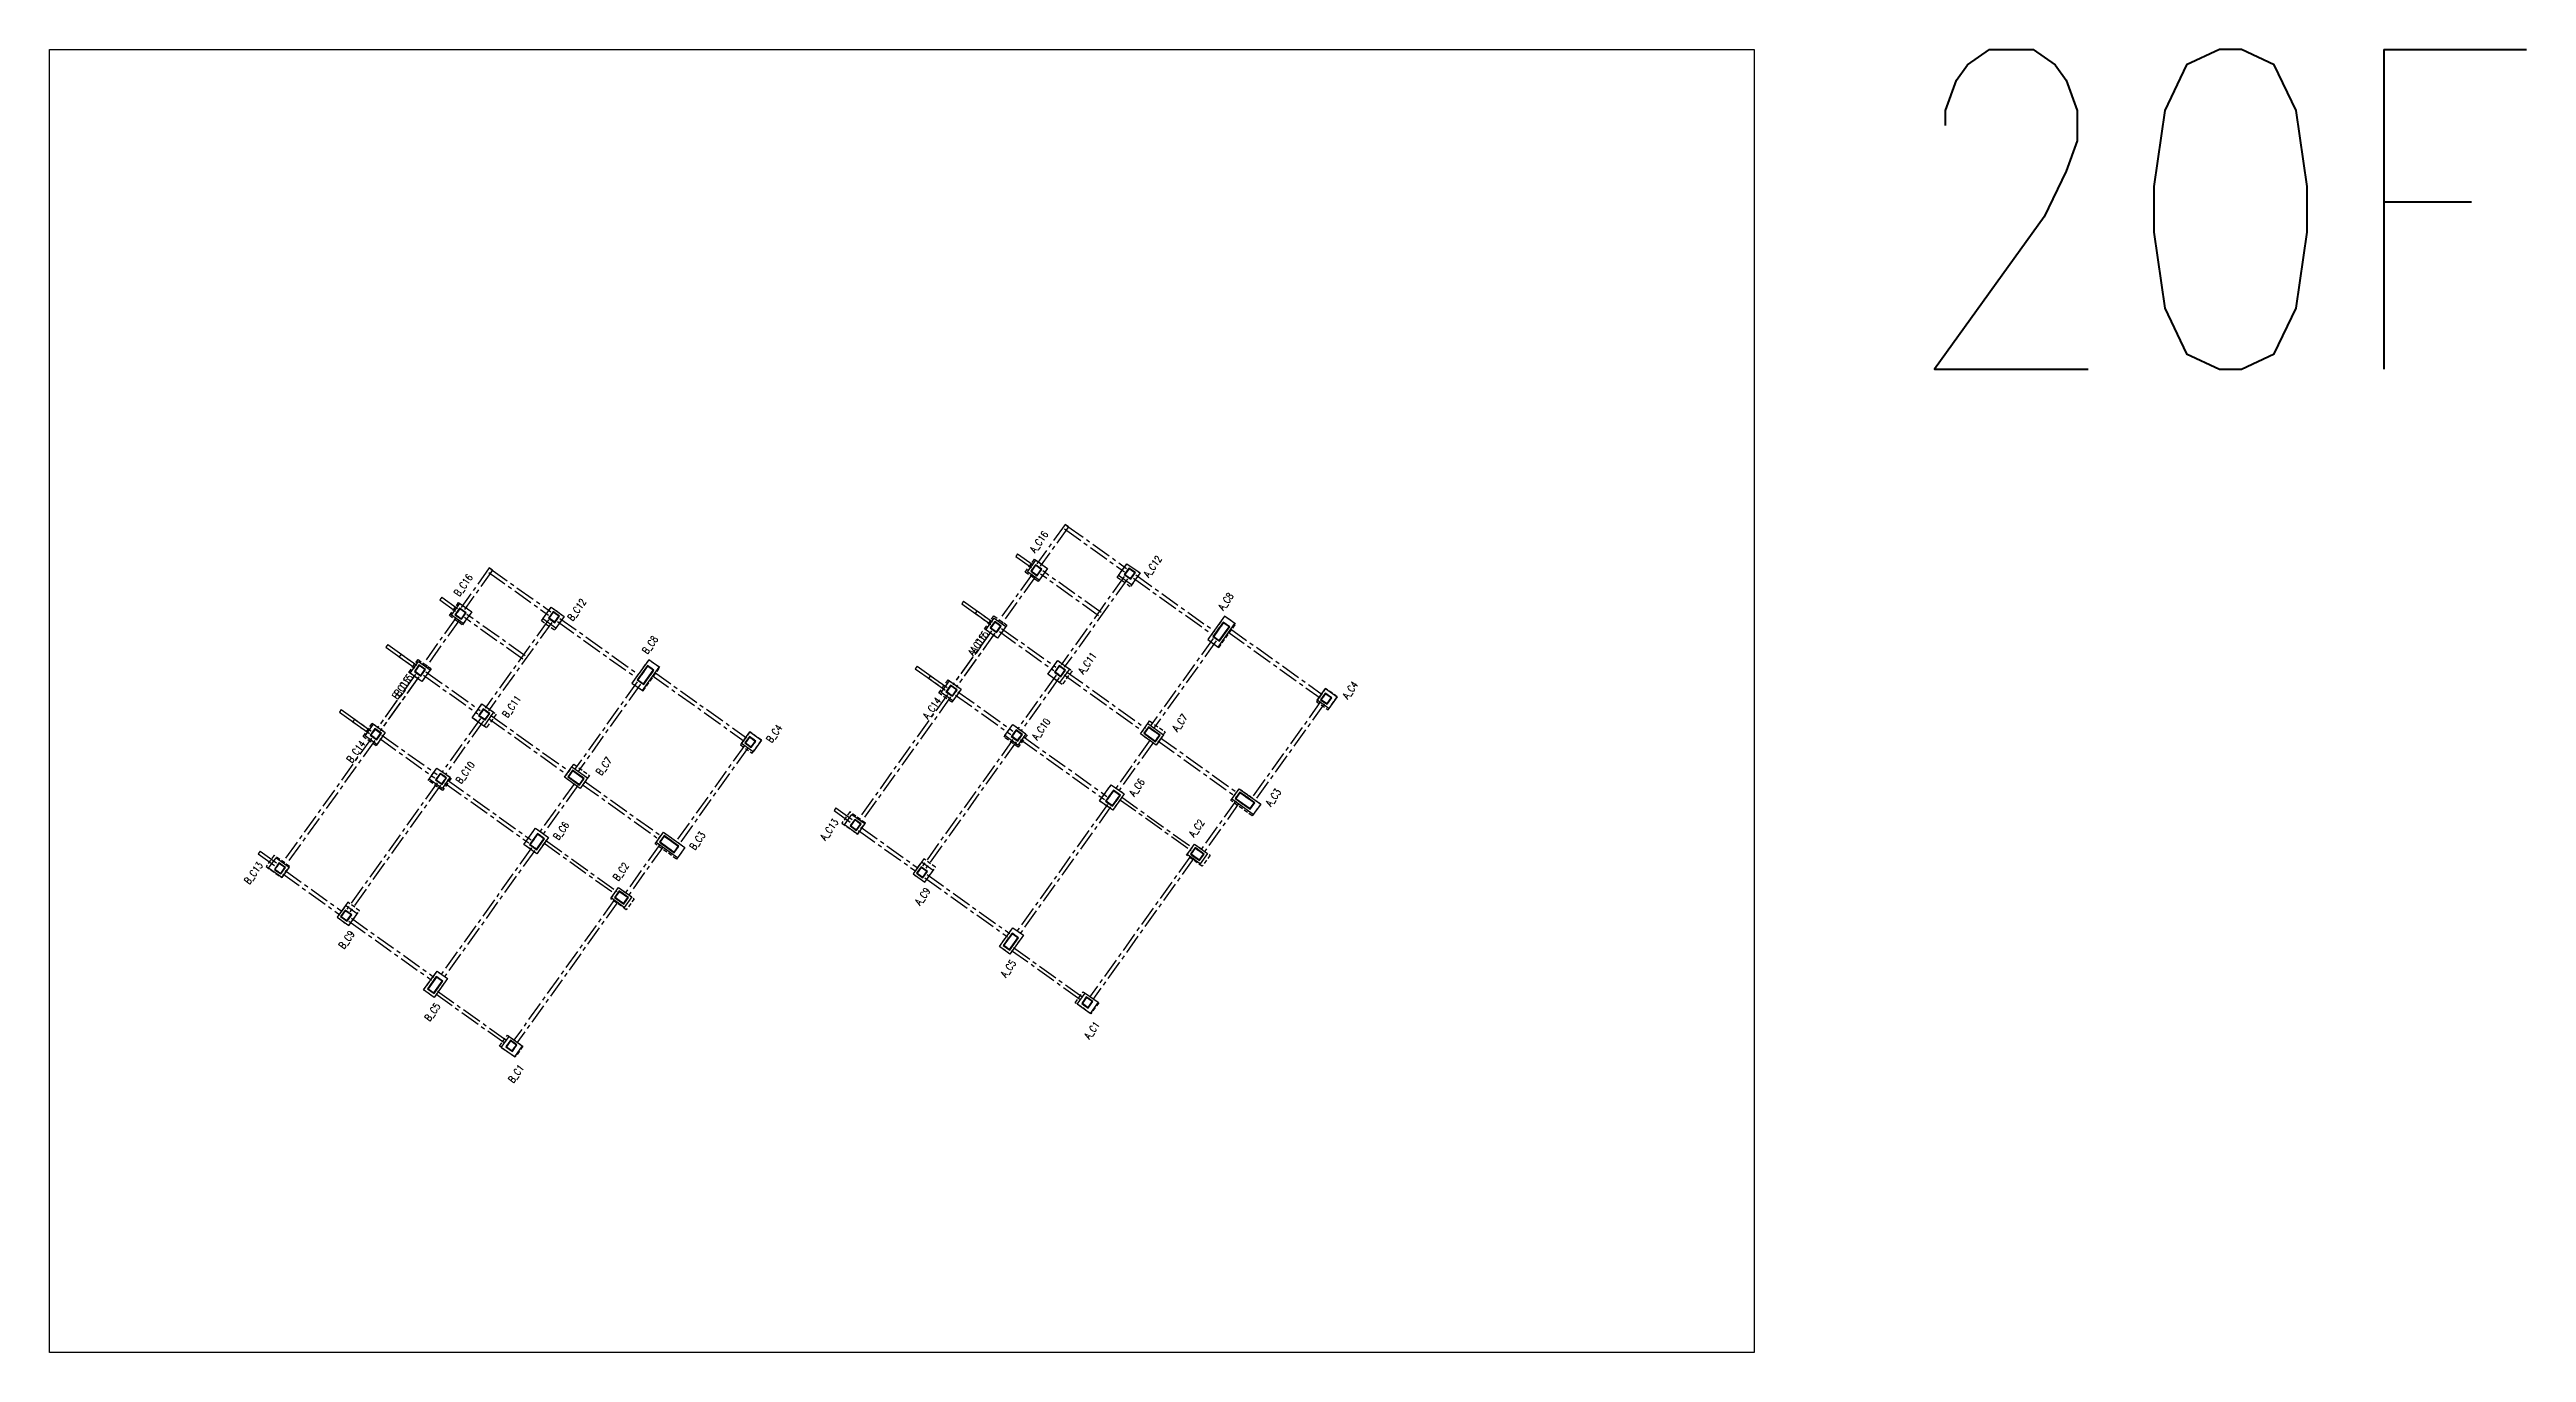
# Model space of a CAD drawing. Header units: millimetres. Extents: x 50002 to 69886, y 27475 to 200427.
# Drawn here: x 50002 to 65498, y 173961 to 182116 of the extents above; entities that cross this region are included whole.
import ezdxf
from ezdxf.enums import TextEntityAlignment as Align

# ---------------------------------------------------------------- set-up
doc = ezdxf.new("R2010")
doc.units = ezdxf.units.MM
doc.header["$LTSCALE"] = 100
doc.header["$MEASUREMENT"] = 0
doc.linetypes.add('CENTER', pattern=[2, 1.25, -0.25, 0.25, -0.25])
doc.linetypes.add('HIDDEN', pattern=[0.375, 0.25, -0.125])
for name, color, linetype in [('TC-COLUMN', 1, 'Continuous'), ('TC-TC', 4, 'Continuous'), ('TC-虛柱', 4, 'HIDDEN'), ('TC-虛鋼柱', 4, 'HIDDEN'), ('TC-鋼柱', 11, 'Continuous')]:
    doc.layers.add(name, color=color, linetype=linetype)
doc.layers.add('TC-鋼粱(隱藏)', color=183, linetype='CENTER', plot=False)
doc.styles.get("Standard").update_dxf_attribs({"font": 'txt.shx', "width": 0.8, "bigfont": 'ae.shx'})

msp = doc.modelspace()

# ---------------------------------------------------------------- linework, layer by layer
at = {"layer": 'Defpoints'}
msp.add_lwpolyline([(50002, 182116), (60666, 182116), (60666, 173961), (50002, 173961)], close=True, dxfattribs=at)
at = {"layer": 'TC-COLUMN'}
for points in [[(56120, 178848), (56172, 178921), (56245, 178869), (56193, 178795)], [(56690, 178825), (56742, 178898), (56824, 178840), (56771, 178766)], [(52517, 178576), (52569, 178649), (52643, 178597), (52590, 178524)], [(53088, 178553), (53140, 178626), (53221, 178568), (53169, 178494)], [(55860, 178484), (55912, 178557), (55985, 178505), (55933, 178432)], [(57248, 178423), (57313, 178376), (57418, 178523), (57353, 178569)], [(52257, 178212), (52309, 178286), (52383, 178233), (52330, 178160)], [(53645, 178151), (53711, 178105), (53815, 178251), (53750, 178297)], [(56382, 178239), (56321, 178154), (56248, 178206), (56309, 178292)], [(55631, 178165), (55705, 178113), (55652, 178039), (55579, 178092)], [(57933, 178044), (57985, 178117), (58058, 178065), (58006, 177992)], [(52780, 177968), (52719, 177882), (52646, 177934), (52707, 178020)], [(56873, 177898), (56970, 177828), (56924, 177763), (56826, 177833)], [(52029, 177893), (52102, 177841), (52050, 177767), (51977, 177820)], [(54330, 177772), (54383, 177845), (54456, 177793), (54403, 177720)], [(56028, 177891), (56109, 177833), (56060, 177763), (55978, 177822)], [(52425, 177619), (52507, 177561), (52457, 177492), (52376, 177550)], [(53270, 177626), (53368, 177557), (53321, 177491), (53224, 177561)], [(56571, 177413), (56644, 177515), (56725, 177457), (56653, 177355)], [(54975, 177264), (55021, 177329), (55103, 177271), (55056, 177206)], [(52969, 177141), (53042, 177243), (53123, 177185), (53050, 177083)], [(57118, 177077), (57165, 177143), (57246, 177084), (57200, 177019)], [(51372, 176992), (51419, 177057), (51500, 176999), (51454, 176934)], [(55477, 176905), (55529, 176978), (55456, 177030), (55404, 176957)], [(53516, 176806), (53562, 176871), (53644, 176812), (53597, 176747)], [(51874, 176633), (51927, 176706), (51854, 176758), (51801, 176685)], [(55944, 176502), (56029, 176620), (56094, 176573), (56010, 176455)], [(52342, 176230), (52426, 176348), (52491, 176301), (52407, 176183)], [(56480, 176211), (56562, 176153), (56512, 176083), (56431, 176142)], [(52878, 175939), (52959, 175881), (52910, 175812), (52828, 175870)]]:
    msp.add_lwpolyline(points, close=True, dxfattribs=at)
for points in [[(57398, 177425), (57445, 177490), (57579, 177394), (57532, 177329), (57398, 177425)], [(53796, 177153), (53842, 177218), (53976, 177122), (53930, 177057), (53796, 177153)]]:
    msp.add_lwpolyline(points, dxfattribs=at)
at = {"layer": 'TC-虛柱'}
for points in [[(56106, 178845), (56164, 178927), (56245, 178869), (56187, 178787)], [(56681, 178812), (56742, 178898), (56824, 178840), (56763, 178754)], [(52503, 178574), (52561, 178655), (52643, 178597), (52584, 178515)], [(53079, 178540), (53140, 178626), (53221, 178568), (53160, 178482)], [(55851, 178490), (55910, 178571), (55991, 178513), (55933, 178432)], [(57248, 178423), (57317, 178373), (57422, 178520), (57353, 178569)], [(52249, 178218), (52307, 178299), (52389, 178241), (52330, 178160)], [(53645, 178151), (53715, 178102), (53819, 178248), (53750, 178297)], [(56399, 178228), (56337, 178142), (56248, 178206), (56309, 178292)], [(55623, 178171), (55705, 178113), (55646, 178031), (55565, 178089)], [(58058, 178065), (57985, 178117), (57927, 178036), (58000, 177984)], [(52021, 177899), (52102, 177841), (52044, 177759), (51963, 177817)], [(52796, 177956), (52735, 177871), (52646, 177934), (52707, 178020)], [(56884, 177914), (56982, 177845), (56924, 177763), (56826, 177833)], [(54456, 177793), (54383, 177845), (54324, 177764), (54398, 177712)], [(56117, 177827), (56062, 177749), (55973, 177813), (56028, 177891)], [(52515, 177555), (52460, 177478), (52370, 177542), (52425, 177619)], [(53282, 177643), (53380, 177573), (53321, 177491), (53224, 177561)], [(56571, 177413), (56644, 177515), (56725, 177457), (56653, 177355)], [(57392, 177416), (57445, 177490), (57579, 177394), (57526, 177320)], [(55106, 177275), (55008, 177345), (54959, 177275), (55056, 177206)], [(52969, 177141), (53042, 177243), (53123, 177185), (53050, 177083)], [(53790, 177145), (53842, 177218), (53976, 177122), (53924, 177049)], [(57262, 177073), (57213, 177004), (57115, 177073), (57165, 177143)], [(51503, 177003), (51406, 177073), (51356, 177003), (51454, 176934)], [(55477, 176905), (55544, 176998), (55471, 177051), (55404, 176957)], [(53660, 176801), (53610, 176732), (53513, 176801), (53562, 176871)], [(51874, 176633), (51941, 176726), (51868, 176779), (51801, 176685)], [(55944, 176502), (56029, 176620), (56094, 176573), (56010, 176455)], [(52342, 176230), (52426, 176348), (52491, 176301), (52407, 176183)], [(56566, 176150), (56516, 176081), (56419, 176150), (56468, 176219)], [(52963, 175878), (52914, 175809), (52816, 175878), (52866, 175948)]]:
    msp.add_lwpolyline(points, close=True, dxfattribs=at)
at = {"layer": 'TC-虛鋼柱'}
for points in [[(56181, 178822), (56210, 178863), (56170, 178892), (56140, 178851)], [(56180, 178826), (56206, 178862), (56170, 178888), (56145, 178852)], [(56766, 178801), (56795, 178842), (56754, 178871), (56725, 178830)], [(56765, 178805), (56791, 178841), (56755, 178867), (56729, 178831)], [(52579, 178550), (52608, 178591), (52567, 178620), (52538, 178579)], [(52578, 178554), (52604, 178590), (52568, 178616), (52542, 178580)], [(53163, 178529), (53192, 178570), (53152, 178599), (53123, 178558)], [(53163, 178534), (53188, 178569), (53152, 178595), (53127, 178559)], [(55927, 178467), (55956, 178507), (55915, 178537), (55886, 178496)], [(55926, 178471), (55952, 178507), (55916, 178532), (55891, 178497)], [(57385, 178503), (57344, 178532), (57280, 178443), (57321, 178414)], [(57381, 178502), (57345, 178528), (57285, 178443), (57320, 178418)], [(52325, 178195), (52354, 178236), (52313, 178265), (52284, 178224)], [(52324, 178199), (52349, 178235), (52314, 178260), (52288, 178225)], [(53783, 178231), (53742, 178260), (53678, 178171), (53719, 178142)], [(53778, 178231), (53743, 178256), (53682, 178171), (53718, 178146)], [(56329, 178191), (56358, 178232), (56318, 178261), (56289, 178220)], [(56329, 178195), (56354, 178231), (56318, 178257), (56293, 178221)], [(55651, 178068), (55680, 178108), (55639, 178138), (55610, 178097)], [(55650, 178072), (55676, 178108), (55640, 178133), (55615, 178098)], [(57994, 178018), (58023, 178059), (57983, 178088), (57954, 178047)], [(57994, 178023), (58019, 178058), (57983, 178084), (57958, 178048)], [(52727, 177919), (52756, 177960), (52715, 177989), (52686, 177948)], [(52726, 177924), (52752, 177959), (52716, 177985), (52690, 177949)], [(52049, 177796), (52078, 177837), (52037, 177866), (52008, 177825)], [(52048, 177800), (52073, 177836), (52038, 177861), (52012, 177826)], [(54392, 177747), (54421, 177787), (54380, 177816), (54351, 177776)], [(54391, 177751), (54417, 177786), (54381, 177812), (54355, 177776)], [(56059, 177788), (56088, 177829), (56048, 177858), (56018, 177817)], [(56058, 177793), (56084, 177828), (56048, 177854), (56023, 177818)], [(56920, 177784), (56949, 177825), (56876, 177877), (56847, 177837)], [(56920, 177788), (56945, 177824), (56877, 177873), (56851, 177837)], [(53318, 177512), (53347, 177553), (53274, 177605), (53245, 177565)], [(53317, 177517), (53343, 177552), (53274, 177601), (53249, 177565)], [(52457, 177517), (52486, 177557), (52445, 177586), (52416, 177546)], [(52456, 177521), (52482, 177556), (52446, 177582), (52420, 177546)], [(56652, 177380), (56702, 177449), (56657, 177481), (56607, 177412)], [(56651, 177384), (56697, 177448), (56658, 177477), (56612, 177413)], [(57513, 177361), (57542, 177402), (57448, 177469), (57419, 177428)], [(57512, 177365), (57537, 177401), (57449, 177464), (57423, 177429)], [(55051, 177228), (55080, 177269), (55039, 177298), (55010, 177257)], [(55050, 177232), (55076, 177268), (55040, 177294), (55014, 177258)], [(53050, 177108), (53099, 177177), (53054, 177209), (53005, 177140)], [(53049, 177112), (53095, 177176), (53055, 177205), (53009, 177141)], [(53910, 177089), (53939, 177130), (53846, 177197), (53817, 177156)], [(53909, 177093), (53935, 177129), (53846, 177193), (53821, 177157)], [(51448, 176956), (51477, 176997), (51437, 177026), (51408, 176985)], [(51448, 176960), (51473, 176996), (51437, 177022), (51412, 176986)], [(55465, 176932), (55494, 176972), (55454, 177001), (55425, 176961)], [(55465, 176936), (55490, 176972), (55454, 176997), (55429, 176961)], [(57196, 177040), (57225, 177081), (57168, 177122), (57139, 177081)], [(57195, 177044), (57221, 177080), (57169, 177117), (57143, 177082)], [(53594, 176768), (53623, 176809), (53566, 176850), (53537, 176809)], [(53593, 176772), (53619, 176808), (53566, 176845), (53541, 176810)], [(51863, 176660), (51892, 176700), (51851, 176729), (51822, 176689)], [(51862, 176664), (51888, 176700), (51852, 176725), (51826, 176689)], [(56009, 176480), (56064, 176557), (56024, 176586), (55968, 176509)], [(56008, 176484), (56060, 176557), (56024, 176582), (55972, 176510)], [(52407, 176208), (52462, 176285), (52421, 176315), (52366, 176237)], [(52406, 176212), (52458, 176285), (52422, 176310), (52370, 176238)], [(56499, 176117), (56529, 176158), (56488, 176187), (56459, 176146)], [(56499, 176121), (56524, 176157), (56489, 176183), (56463, 176147)], [(52897, 175845), (52926, 175886), (52885, 175915), (52856, 175874)], [(52896, 175849), (52922, 175885), (52886, 175911), (52860, 175875)]]:
    msp.add_lwpolyline(points, close=True, dxfattribs=at)
at = {"layer": 'TC-鋼柱'}
for points in [[(56181, 178822), (56210, 178863), (56170, 178892), (56140, 178851)], [(56180, 178826), (56206, 178862), (56170, 178888), (56145, 178852)], [(56766, 178801), (56795, 178842), (56754, 178871), (56725, 178830)], [(56765, 178805), (56791, 178841), (56755, 178867), (56729, 178831)], [(52579, 178550), (52608, 178591), (52567, 178620), (52538, 178579)], [(52578, 178554), (52604, 178590), (52568, 178616), (52542, 178580)], [(53163, 178529), (53192, 178570), (53152, 178599), (53123, 178558)], [(53163, 178534), (53188, 178569), (53152, 178595), (53127, 178559)], [(55927, 178467), (55956, 178507), (55915, 178537), (55886, 178496)], [(55926, 178471), (55952, 178507), (55916, 178532), (55891, 178497)], [(57385, 178503), (57344, 178532), (57280, 178443), (57321, 178414)], [(57381, 178502), (57345, 178528), (57285, 178443), (57320, 178418)], [(52325, 178195), (52354, 178236), (52313, 178265), (52284, 178224)], [(52324, 178199), (52349, 178235), (52314, 178260), (52288, 178225)], [(53783, 178231), (53742, 178260), (53678, 178171), (53719, 178142)], [(53778, 178231), (53743, 178256), (53682, 178171), (53718, 178146)], [(56329, 178191), (56358, 178232), (56318, 178261), (56289, 178220)], [(56329, 178195), (56354, 178231), (56318, 178257), (56293, 178221)], [(55651, 178068), (55680, 178108), (55639, 178138), (55610, 178097)], [(55650, 178072), (55676, 178108), (55640, 178133), (55615, 178098)], [(57994, 178018), (58023, 178059), (57983, 178088), (57954, 178047)], [(57994, 178023), (58019, 178058), (57983, 178084), (57958, 178048)], [(52727, 177919), (52756, 177960), (52715, 177989), (52686, 177948)], [(52726, 177924), (52752, 177959), (52716, 177985), (52690, 177949)], [(52049, 177796), (52078, 177837), (52037, 177866), (52008, 177825)], [(52048, 177800), (52073, 177836), (52038, 177861), (52012, 177826)], [(54392, 177747), (54421, 177787), (54380, 177816), (54351, 177776)], [(54391, 177751), (54417, 177786), (54381, 177812), (54355, 177776)], [(56059, 177788), (56088, 177829), (56048, 177858), (56018, 177817)], [(56058, 177793), (56084, 177828), (56048, 177854), (56023, 177818)], [(56920, 177784), (56949, 177825), (56876, 177877), (56847, 177837)], [(56920, 177788), (56945, 177824), (56877, 177873), (56851, 177837)], [(53318, 177512), (53347, 177553), (53274, 177605), (53245, 177565)], [(53317, 177517), (53343, 177552), (53274, 177601), (53249, 177565)], [(52457, 177517), (52486, 177557), (52445, 177586), (52416, 177546)], [(52456, 177521), (52482, 177556), (52446, 177582), (52420, 177546)], [(56652, 177380), (56702, 177449), (56657, 177481), (56607, 177412)], [(56651, 177384), (56697, 177448), (56658, 177477), (56612, 177413)], [(57513, 177361), (57542, 177402), (57448, 177469), (57419, 177428)], [(57512, 177365), (57537, 177401), (57449, 177464), (57423, 177429)], [(55051, 177228), (55080, 177269), (55039, 177298), (55010, 177257)], [(55050, 177232), (55076, 177268), (55040, 177294), (55014, 177258)], [(53050, 177108), (53099, 177177), (53054, 177209), (53005, 177140)], [(53049, 177112), (53095, 177176), (53055, 177205), (53009, 177141)], [(53910, 177089), (53939, 177130), (53846, 177197), (53817, 177156)], [(53909, 177093), (53935, 177129), (53846, 177193), (53821, 177157)], [(51448, 176956), (51477, 176997), (51437, 177026), (51408, 176985)], [(51448, 176960), (51473, 176996), (51437, 177022), (51412, 176986)], [(55465, 176932), (55494, 176972), (55454, 177001), (55425, 176961)], [(55465, 176936), (55490, 176972), (55454, 176997), (55429, 176961)], [(57196, 177040), (57225, 177081), (57168, 177122), (57139, 177081)], [(57195, 177044), (57221, 177080), (57169, 177117), (57143, 177082)], [(53594, 176768), (53623, 176809), (53566, 176850), (53537, 176809)], [(53593, 176772), (53619, 176808), (53566, 176845), (53541, 176810)], [(51863, 176660), (51892, 176700), (51851, 176729), (51822, 176689)], [(51862, 176664), (51888, 176700), (51852, 176725), (51826, 176689)], [(56009, 176480), (56064, 176557), (56024, 176586), (55968, 176509)], [(56008, 176484), (56060, 176557), (56024, 176582), (55972, 176510)], [(52407, 176208), (52462, 176285), (52421, 176315), (52366, 176237)], [(52406, 176212), (52458, 176285), (52422, 176310), (52370, 176238)], [(56499, 176117), (56529, 176158), (56488, 176187), (56459, 176146)], [(56499, 176121), (56524, 176157), (56489, 176183), (56463, 176147)], [(52897, 175845), (52926, 175886), (52885, 175915), (52856, 175874)], [(52896, 175849), (52922, 175885), (52886, 175911), (52860, 175875)]]:
    msp.add_lwpolyline(points, close=True, dxfattribs=at)
at = {"layer": 'TC-鋼粱(隱藏)'}
for p, q in [((56356, 179144), (56179, 178897)), ((56376, 179129), (56356, 179144)), ((56376, 179129), (56200, 178883)), ((56351, 179116), (56726, 178848)), ((56366, 179136), (56740, 178869)), ((52753, 178872), (52577, 178625)), ((52773, 178857), (52597, 178611)), ((52749, 178844), (53123, 178576)), ((52773, 178857), (52753, 178872)), ((52763, 178864), (53138, 178597)), ((56149, 178833), (55935, 178534)), ((56149, 178833), (55935, 178534)), ((56058, 178960), (56046, 178944)), ((56046, 178944), (56144, 178874)), ((56058, 178960), (56156, 178890)), ((56565, 178572), (56201, 178833)), ((56580, 178593), (56215, 178853)), ((56797, 178828), (57291, 178475)), ((52455, 178688), (52444, 178672)), ((52455, 178688), (52553, 178618)), ((56169, 178818), (55956, 178520)), ((56169, 178818), (55956, 178520)), ((56725, 178818), (56330, 178265)), ((56746, 178803), (56350, 178250)), ((56783, 178808), (57277, 178454)), ((52546, 178561), (52333, 178263)), ((52546, 178561), (52333, 178263)), ((52567, 178547), (52353, 178248)), ((52567, 178547), (52353, 178248)), ((52444, 178672), (52542, 178602)), ((52963, 178300), (52598, 178561)), ((52977, 178321), (52613, 178581)), ((53123, 178546), (52727, 177993)), ((53143, 178531), (52748, 177978)), ((53180, 178536), (53674, 178183)), ((53195, 178556), (53689, 178203)), ((55720, 178664), (55709, 178647)), ((55709, 178647), (55890, 178518)), ((55720, 178664), (55901, 178534)), ((55804, 178604), (55792, 178588)), ((55792, 178588), (55890, 178518)), ((55804, 178604), (55902, 178534)), ((52118, 178392), (52106, 178375)), ((52106, 178375), (52287, 178246)), ((52118, 178392), (52299, 178262)), ((55895, 178478), (55653, 178140)), ((55892, 178473), (55653, 178140)), ((55915, 178463), (55674, 178125)), ((55912, 178459), (55674, 178125)), ((55944, 178473), (56284, 178230)), ((55958, 178493), (56298, 178251)), ((57281, 178430), (56888, 177881)), ((57301, 178416), (56909, 177867)), ((57374, 178471), (57950, 178059)), ((57389, 178491), (57964, 178080)), ((52201, 178332), (52189, 178316)), ((52189, 178316), (52287, 178246)), ((52201, 178332), (52299, 178262)), ((52356, 178222), (52696, 177979)), ((53786, 178219), (54362, 177808)), ((55430, 178257), (55418, 178241)), ((55418, 178241), (55605, 178107)), ((55430, 178257), (55617, 178123)), ((56364, 178222), (56858, 177869)), ((52292, 178206), (52051, 177868)), ((52289, 178202), (52051, 177868)), ((52313, 178191), (52071, 177853)), ((52310, 178187), (52071, 177853)), ((52341, 178201), (52681, 177958)), ((53678, 178158), (53286, 177609)), ((53699, 178144), (53306, 177595)), ((53772, 178199), (54347, 177787)), ((55619, 178079), (55059, 177296)), ((55619, 178079), (55059, 177296)), ((55639, 178064), (55079, 177281)), ((55639, 178064), (55079, 177281)), ((55513, 178197), (55501, 178181)), ((55501, 178181), (55605, 178107)), ((55513, 178197), (55617, 178123)), ((55669, 178076), (56015, 177829)), ((55684, 178097), (56029, 177850)), ((56299, 178201), (56058, 177863)), ((56319, 178186), (56078, 177849)), ((56349, 178202), (56843, 177849)), ((51827, 177985), (51816, 177969)), ((51816, 177969), (52003, 177835)), ((51827, 177985), (52014, 177851)), ((51910, 177925), (51899, 177909)), ((51899, 177909), (52003, 177835)), ((51910, 177925), (52014, 177851)), ((52697, 177929), (52455, 177591)), ((52717, 177914), (52476, 177577)), ((52747, 177930), (53241, 177577)), ((52761, 177950), (53255, 177597)), ((57954, 178035), (57521, 177429)), ((57975, 178020), (57541, 177414)), ((52016, 177807), (51457, 177024)), ((52016, 177807), (51457, 177024)), ((52037, 177792), (51477, 177009)), ((52037, 177792), (51477, 177009)), ((52067, 177804), (52412, 177557)), ((52081, 177825), (52427, 177578)), ((54352, 177763), (53919, 177157)), ((54372, 177748), (53939, 177142)), ((56029, 177798), (55464, 177007)), ((56049, 177783), (55484, 176992)), ((56077, 177797), (56602, 177422)), ((56092, 177817), (56617, 177442)), ((56888, 177795), (56667, 177486)), ((56908, 177781), (56687, 177471)), ((56936, 177789), (57418, 177444)), ((56951, 177809), (57433, 177464)), ((52427, 177526), (51861, 176735)), ((52447, 177511), (51881, 176720)), ((52475, 177525), (53000, 177150)), ((52490, 177545), (53014, 177170)), ((53286, 177523), (53065, 177214)), ((53306, 177509), (53085, 177199)), ((53334, 177517), (53816, 177172)), ((53348, 177537), (53830, 177192)), ((56707, 177439), (57154, 177119)), ((54921, 177370), (54910, 177354)), ((54910, 177354), (55014, 177279)), ((54921, 177370), (55025, 177296)), ((56620, 177391), (56044, 176584)), ((56640, 177376), (56064, 176570)), ((56695, 177423), (57143, 177103)), ((57423, 177413), (57205, 177108)), ((57443, 177399), (57225, 177093)), ((53093, 177151), (53540, 176831)), ((53104, 177167), (53552, 176847)), ((53820, 177141), (53602, 176836)), ((53841, 177127), (53622, 176821)), ((55063, 177228), (55421, 176973)), ((55078, 177249), (55435, 176993)), ((51319, 177098), (51307, 177082)), ((51307, 177082), (51411, 177007)), ((51319, 177098), (51423, 177024)), ((51475, 176977), (51833, 176721)), ((53017, 177119), (52441, 176313)), ((53038, 177104), (52461, 176298)), ((57139, 177068), (56508, 176185)), ((57160, 177054), (56528, 176170)), ((51461, 176956), (51818, 176701)), ((55478, 176932), (55994, 176563)), ((55492, 176952), (56009, 176583)), ((51875, 176660), (52392, 176291)), ((51890, 176680), (52406, 176311)), ((53537, 176797), (52905, 175913)), ((53557, 176782), (52926, 175899)), ((56020, 176478), (56459, 176164)), ((56032, 176495), (56471, 176181)), ((52418, 176206), (52857, 175892)), ((52429, 176223), (52869, 175909))]:
    msp.add_line(p, q, dxfattribs=at)

# ---------------------------------------------------------------- texts
at = {"layer": 'Defpoints', "color": 3, "width": 0.8}
msp.add_text('20F', height=2000, rotation=360, dxfattribs=at).set_placement((61589, 182116), align=Align.TOP_LEFT)
at = {"layer": 'TC-TC', "width": 0.8}
for s, p in [('A_C16', (56192, 179035)), ('B_C16', (52590, 178764)), ('A_C12', (56903, 178881)), ('B_C12', (53300, 178610)), ('A_C8', (57360, 178662)), ('B_C8', (53758, 178390)), ('A_C15', (55806, 178391)), ('A_C15', (55819, 178410)), ('A_C11', (56494, 178276)), ('B_C15', (52203, 178119)), ('B_C15', (52217, 178138)), ('B_C11', (52892, 178004)), ('A_C14', (55522, 177994)), ('A_C14', (55522, 177994)), ('A_C4', (58138, 178107)), ('A_C10', (56205, 177863)), ('A_C7', (57073, 177903)), ('B_C14', (51919, 177722)), ('B_C14', (51919, 177722)), ('B_C4', (54535, 177835)), ('B_C10', (52602, 177591)), ('B_C7', (53470, 177631)), ('A_C6', (56804, 177498)), ('A_C3', (57658, 177435)), ('B_C6', (53202, 177226)), ('A_C13', (54880, 177234)), ('A_C2', (57178, 177243)), ('B_C3', (54055, 177164)), ('B_C13', (51277, 176962)), ('B_C2', (53576, 176971)), ('A_C9', (55463, 176816)), ('B_C9', (51860, 176545)), ('A_C5', (56000, 176364)), ('B_C5', (52397, 176092)), ('A_C1', (56523, 175978)), ('B_C1', (52920, 175706))]:
    msp.add_text(s, height=45, rotation=54.44, dxfattribs=at).set_placement(p, align=Align.MIDDLE_CENTER)

doc.saveas('drawing.dxf')
